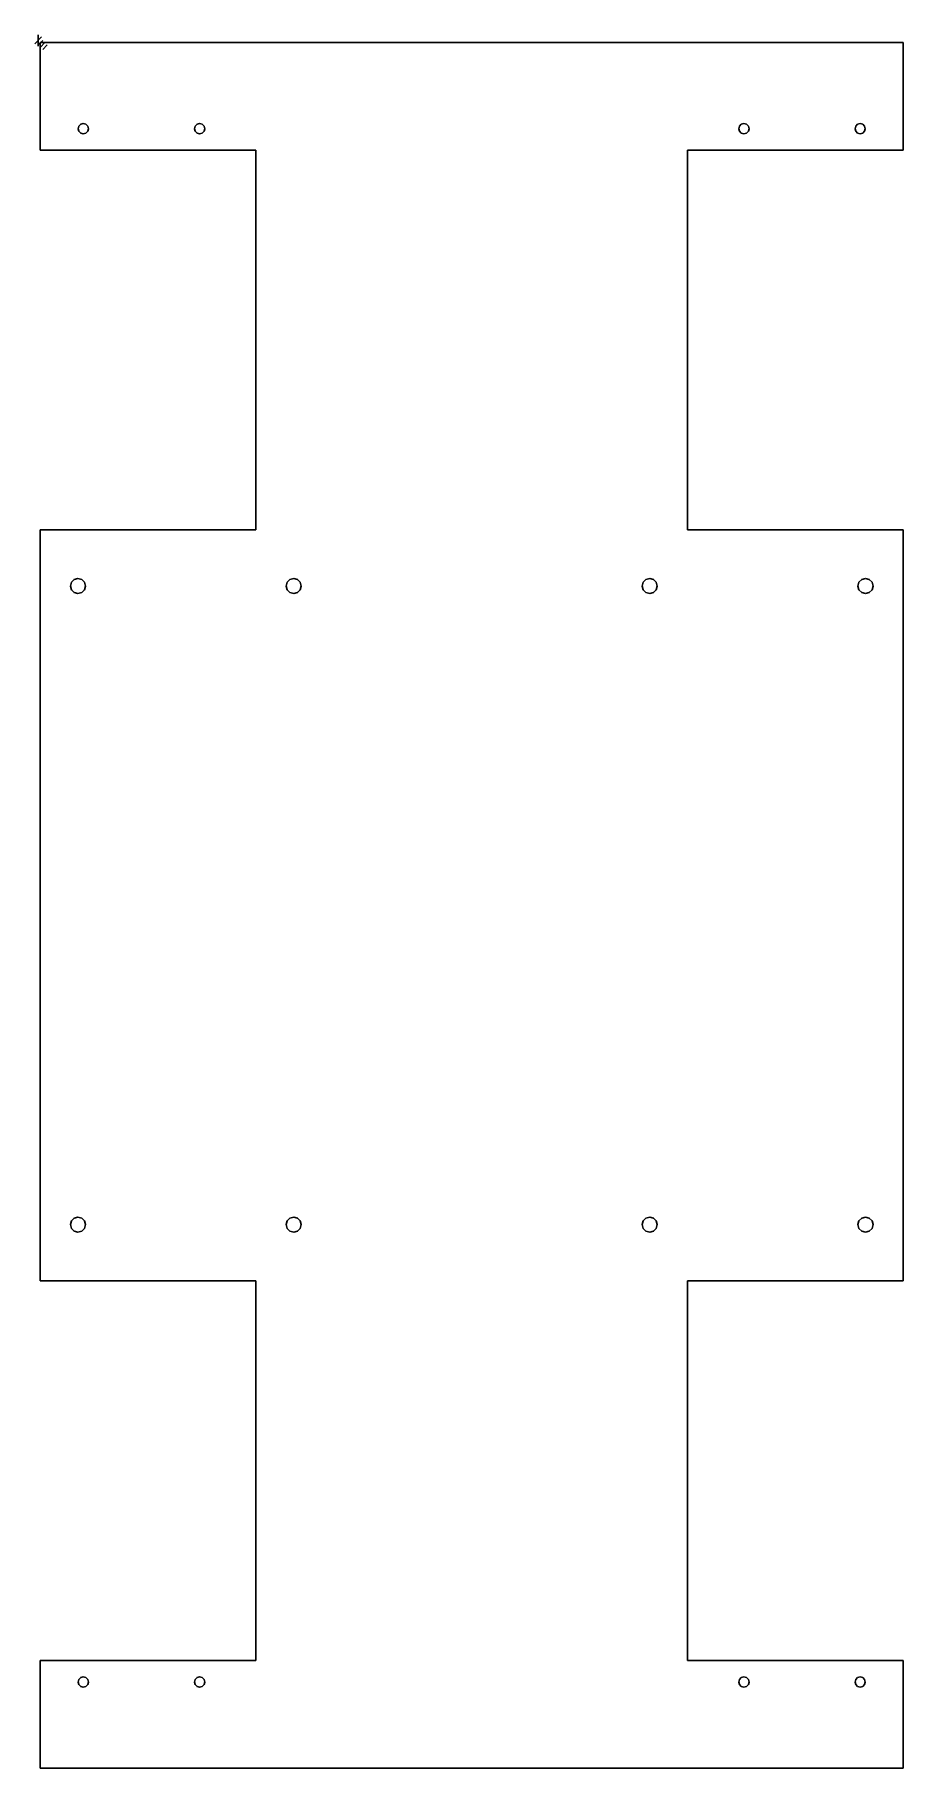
# Model space of a CAD drawing. Extents: x -1 to 200, y 0 to 402.
import ezdxf

# ---------------------------------------------------------------- set-up
doc = ezdxf.new("R2010")
doc.units = 0

msp = doc.modelspace()

# ---------------------------------------------------------------- linework, layer by layer
at = {"layer": 'Layer 1'}
for p, q in [((0, 402.269), (0, 399.623)), ((0.793749, 401.74), (-0.793749, 400.152)), ((1.05833, 400.946), (0, 399.88767)), ((0.472061, 400.474), (200.472, 400.474)), ((0.472061, 375.474), (0.472061, 400.474)), ((1.5875, 400.417), (0.52917, 399.35867)), ((2.11666, 399.888), (1.05833, 398.82967)), ((200.472, 400.474), (200.472, 375.474)), ((9.440968, 381.06931), (9.281455, 380.474)), ((9.281455, 380.474), (9.44097, 379.87869)), ((9.876765, 381.505107), (9.440968, 381.06931)), ((9.44097, 379.87869), (9.876767, 379.442893)), ((10.472075, 381.66462), (9.876765, 381.505107)), ((9.876767, 379.442893), (10.472078, 379.28338)), ((11.067385, 381.505107), (10.472075, 381.66462)), ((10.472078, 379.28338), (11.067388, 379.442893)), ((11.503183, 381.06931), (11.067385, 381.505107)), ((11.067388, 379.442893), (11.503185, 379.87869)), ((11.6627, 380.474), (11.503183, 381.06931)), ((11.503185, 379.87869), (11.662698, 380.474)), ((11.662698, 380.474), (11.6627, 380.474)), ((36.380968, 381.06931), (36.221455, 380.474)), ((36.221455, 380.474), (36.38097, 379.87869)), ((36.816765, 381.505107), (36.380968, 381.06931)), ((36.38097, 379.87869), (36.816767, 379.442893)), ((37.412075, 381.66462), (36.816765, 381.505107)), ((36.816767, 379.442893), (37.412077, 379.28338)), ((38.007385, 381.505107), (37.412075, 381.66462)), ((37.412077, 379.28338), (38.007388, 379.442893)), ((38.443183, 381.06931), (38.007385, 381.505107)), ((38.007388, 379.442893), (38.443185, 379.87869)), ((38.6027, 380.474), (38.443183, 381.06931)), ((38.443185, 379.87869), (38.602697, 380.474)), ((38.602697, 380.474), (38.6027, 380.474)), ((162.501268, 381.06931), (162.341755, 380.474)), ((162.341755, 380.474), (162.50127, 379.87869)), ((162.937065, 381.505107), (162.501268, 381.06931)), ((162.50127, 379.87869), (162.937068, 379.442893)), ((163.532375, 381.66462), (162.937065, 381.505107)), ((162.937068, 379.442893), (163.532377, 379.28338)), ((164.127685, 381.505107), (163.532375, 381.66462)), ((163.532377, 379.28338), (164.127688, 379.442893)), ((164.563483, 381.06931), (164.127685, 381.505107)), ((164.127688, 379.442893), (164.563485, 379.87869)), ((164.723, 380.474), (164.563483, 381.06931)), ((164.563485, 379.87869), (164.722998, 380.474)), ((164.722998, 380.474), (164.723, 380.474)), ((189.441268, 381.06931), (189.281755, 380.474)), ((189.281755, 380.474), (189.44127, 379.87869)), ((189.877065, 381.505107), (189.441268, 381.06931)), ((189.44127, 379.87869), (189.877068, 379.442893)), ((190.472375, 381.66462), (189.877065, 381.505107)), ((189.877068, 379.442893), (190.472377, 379.28338)), ((191.067685, 381.505107), (190.472375, 381.66462)), ((190.472377, 379.28338), (191.067688, 379.442893)), ((191.503483, 381.06931), (191.067685, 381.505107)), ((191.067688, 379.442893), (191.503485, 379.87869)), ((191.663, 380.474), (191.503483, 381.06931)), ((191.503485, 379.87869), (191.662998, 380.474)), ((191.662998, 380.474), (191.663, 380.474)), ((50.4722, 375.474), (0.472061, 375.474)), ((50.4722, 287.474), (50.4722, 375.474)), ((150.472, 375.474), (150.472, 287.474)), ((200.472, 375.474), (150.472, 375.474)), ((0.472061, 287.474), (50.4722, 287.474)), ((0.472061, 113.474), (0.472061, 287.474)), ((150.472, 287.474), (200.472, 287.474)), ((200.472, 287.474), (200.472, 113.474)), ((7.716556, 275.349), (7.4821, 274.474)), ((7.4821, 274.474), (7.716556, 273.599)), ((8.3571, 275.989544), (7.716556, 275.349)), ((7.716556, 273.599), (8.3571, 272.958456)), ((9.2321, 276.224), (8.3571, 275.989544)), ((10.1071, 275.989544), (9.2321, 276.224)), ((10.747644, 275.349), (10.1071, 275.989544)), ((10.1071, 272.958456), (10.747644, 273.599)), ((10.9821, 274.474), (10.747644, 275.349)), ((10.747644, 273.599), (10.9821, 274.474)), ((10.9821, 274.474), (10.9821, 274.474)), ((57.716556, 275.349), (57.4821, 274.474)), ((57.4821, 274.474), (57.716556, 273.599)), ((58.3571, 275.989544), (57.716556, 275.349)), ((57.716556, 273.599), (58.3571, 272.958456)), ((59.2321, 276.224), (58.3571, 275.989544)), ((60.1071, 275.989544), (59.2321, 276.224)), ((60.747644, 275.349), (60.1071, 275.989544)), ((60.1071, 272.958456), (60.747644, 273.599)), ((60.9821, 274.474), (60.747644, 275.349)), ((60.747644, 273.599), (60.9821, 274.474)), ((60.9821, 274.474), (60.9821, 274.474)), ((140.196456, 275.349), (139.962, 274.474)), ((139.962, 274.474), (140.196456, 273.599)), ((140.837, 275.989544), (140.196456, 275.349)), ((140.196456, 273.599), (140.837, 272.958456)), ((141.712, 276.224), (140.837, 275.989544)), ((142.587, 275.989544), (141.712, 276.224)), ((143.227544, 275.349), (142.587, 275.989544)), ((142.587, 272.958456), (143.227544, 273.599)), ((143.462, 274.474), (143.227544, 275.349)), ((143.227544, 273.599), (143.462, 274.474)), ((143.462, 274.474), (143.462, 274.474)), ((190.196456, 275.349), (189.962, 274.474)), ((189.962, 274.474), (190.196456, 273.599)), ((190.837, 275.989544), (190.196456, 275.349)), ((190.196456, 273.599), (190.837, 272.958456)), ((191.712, 276.224), (190.837, 275.989544)), ((192.587, 275.989544), (191.712, 276.224)), ((193.227544, 275.349), (192.587, 275.989544)), ((192.587, 272.958456), (193.227544, 273.599)), ((193.462, 274.474), (193.227544, 275.349)), ((193.227544, 273.599), (193.462, 274.474)), ((193.462, 274.474), (193.462, 274.474)), ((8.3571, 272.958456), (9.2321, 272.724)), ((9.2321, 272.724), (10.1071, 272.958456)), ((58.3571, 272.958456), (59.2321, 272.724)), ((59.2321, 272.724), (60.1071, 272.958456)), ((140.837, 272.958456), (141.712, 272.724)), ((141.712, 272.724), (142.587, 272.958456)), ((190.837, 272.958456), (191.712, 272.724)), ((191.712, 272.724), (192.587, 272.958456)), ((7.716556, 127.349), (7.4821, 126.474)), ((7.4821, 126.474), (7.716556, 125.599)), ((8.3571, 127.989544), (7.716556, 127.349)), ((7.716556, 125.599), (8.3571, 124.958456)), ((9.2321, 128.224), (8.3571, 127.989544)), ((8.3571, 124.958456), (9.2321, 124.724)), ((10.1071, 127.989544), (9.2321, 128.224)), ((9.2321, 124.724), (10.1071, 124.958456)), ((10.747644, 127.349), (10.1071, 127.989544)), ((10.1071, 124.958456), (10.747644, 125.599)), ((10.9821, 126.474), (10.747644, 127.349)), ((10.747644, 125.599), (10.9821, 126.474)), ((10.9821, 126.474), (10.9821, 126.474)), ((57.716556, 127.349), (57.4821, 126.474)), ((57.4821, 126.474), (57.716556, 125.599)), ((58.3571, 127.989544), (57.716556, 127.349)), ((57.716556, 125.599), (58.3571, 124.958456)), ((59.2321, 128.224), (58.3571, 127.989544)), ((58.3571, 124.958456), (59.2321, 124.724)), ((60.1071, 127.989544), (59.2321, 128.224)), ((59.2321, 124.724), (60.1071, 124.958456)), ((60.747644, 127.349), (60.1071, 127.989544)), ((60.1071, 124.958456), (60.747644, 125.599)), ((60.9821, 126.474), (60.747644, 127.349)), ((60.747644, 125.599), (60.9821, 126.474)), ((60.9821, 126.474), (60.9821, 126.474)), ((140.196456, 127.349), (139.962, 126.474)), ((139.962, 126.474), (140.196456, 125.599)), ((140.837, 127.989544), (140.196456, 127.349)), ((140.196456, 125.599), (140.837, 124.958456)), ((141.712, 128.224), (140.837, 127.989544)), ((140.837, 124.958456), (141.712, 124.724)), ((142.587, 127.989544), (141.712, 128.224)), ((141.712, 124.724), (142.587, 124.958456)), ((143.227544, 127.349), (142.587, 127.989544)), ((142.587, 124.958456), (143.227544, 125.599)), ((143.462, 126.474), (143.227544, 127.349)), ((143.227544, 125.599), (143.462, 126.474)), ((143.462, 126.474), (143.462, 126.474)), ((190.196456, 127.349), (189.962, 126.474)), ((189.962, 126.474), (190.196456, 125.599)), ((190.837, 127.989544), (190.196456, 127.349)), ((190.196456, 125.599), (190.837, 124.958456)), ((191.712, 128.224), (190.837, 127.989544)), ((190.837, 124.958456), (191.712, 124.724)), ((192.587, 127.989544), (191.712, 128.224)), ((191.712, 124.724), (192.587, 124.958456)), ((193.227544, 127.349), (192.587, 127.989544)), ((192.587, 124.958456), (193.227544, 125.599)), ((193.462, 126.474), (193.227544, 127.349)), ((193.227544, 125.599), (193.462, 126.474)), ((193.462, 126.474), (193.462, 126.474)), ((50.4722, 113.474), (0.472061, 113.474)), ((50.4722, 25.4738), (50.4722, 113.474)), ((150.472, 113.474), (150.472, 25.4738)), ((200.472, 113.474), (150.472, 113.474)), ((0.472061, 0.473355), (0.472061, 25.4738)), ((0.472061, 25.4738), (50.4722, 25.4738)), ((150.472, 25.4738), (200.472, 25.4738)), ((200.472, 25.4738), (200.472, 0.473355)), ((9.440968, 21.06991), (9.281455, 20.4746)), ((9.281455, 20.4746), (9.44097, 19.87929)), ((9.876765, 21.505707), (9.440968, 21.06991)), ((10.472075, 21.66522), (9.876765, 21.505707)), ((11.067385, 21.505707), (10.472075, 21.66522)), ((11.503183, 21.06991), (11.067385, 21.505707)), ((11.6627, 20.4746), (11.503183, 21.06991)), ((11.503185, 19.87929), (11.662698, 20.4746)), ((11.662698, 20.4746), (11.6627, 20.4746)), ((36.380968, 21.06991), (36.221455, 20.4746)), ((36.221455, 20.4746), (36.38097, 19.87929)), ((36.816765, 21.505707), (36.380968, 21.06991)), ((37.412075, 21.66522), (36.816765, 21.505707)), ((38.007385, 21.505707), (37.412075, 21.66522)), ((38.443183, 21.06991), (38.007385, 21.505707)), ((38.6027, 20.4746), (38.443183, 21.06991)), ((38.443185, 19.87929), (38.602697, 20.4746)), ((38.602697, 20.4746), (38.6027, 20.4746)), ((162.501268, 21.06991), (162.341755, 20.4746)), ((162.341755, 20.4746), (162.50127, 19.87929)), ((162.937065, 21.505707), (162.501268, 21.06991)), ((163.532375, 21.66522), (162.937065, 21.505707)), ((164.127685, 21.505707), (163.532375, 21.66522)), ((164.563483, 21.06991), (164.127685, 21.505707)), ((164.723, 20.4746), (164.563483, 21.06991)), ((164.563485, 19.87929), (164.722998, 20.4746)), ((164.722998, 20.4746), (164.723, 20.4746)), ((189.441268, 21.06991), (189.281755, 20.4746)), ((189.281755, 20.4746), (189.44127, 19.87929)), ((189.877065, 21.505707), (189.441268, 21.06991)), ((190.472375, 21.66522), (189.877065, 21.505707)), ((191.067685, 21.505707), (190.472375, 21.66522)), ((191.503483, 21.06991), (191.067685, 21.505707)), ((191.663, 20.4746), (191.503483, 21.06991)), ((191.503485, 19.87929), (191.662998, 20.4746)), ((191.662998, 20.4746), (191.663, 20.4746)), ((9.44097, 19.87929), (9.876767, 19.443493)), ((9.876767, 19.443493), (10.472078, 19.28398)), ((10.472078, 19.28398), (11.067388, 19.443493)), ((11.067388, 19.443493), (11.503185, 19.87929)), ((36.38097, 19.87929), (36.816767, 19.443493)), ((36.816767, 19.443493), (37.412077, 19.28398)), ((37.412077, 19.28398), (38.007388, 19.443493)), ((38.007388, 19.443493), (38.443185, 19.87929)), ((162.50127, 19.87929), (162.937068, 19.443493)), ((162.937068, 19.443493), (163.532377, 19.28398)), ((163.532377, 19.28398), (164.127688, 19.443493)), ((164.127688, 19.443493), (164.563485, 19.87929)), ((189.44127, 19.87929), (189.877068, 19.443493)), ((189.877068, 19.443493), (190.472377, 19.28398)), ((190.472377, 19.28398), (191.067688, 19.443493)), ((191.067688, 19.443493), (191.503485, 19.87929)), ((200.472, 0.473355), (0.472061, 0.473355))]:
    msp.add_line(p, q, dxfattribs=at)

doc.saveas('drawing.dxf')
